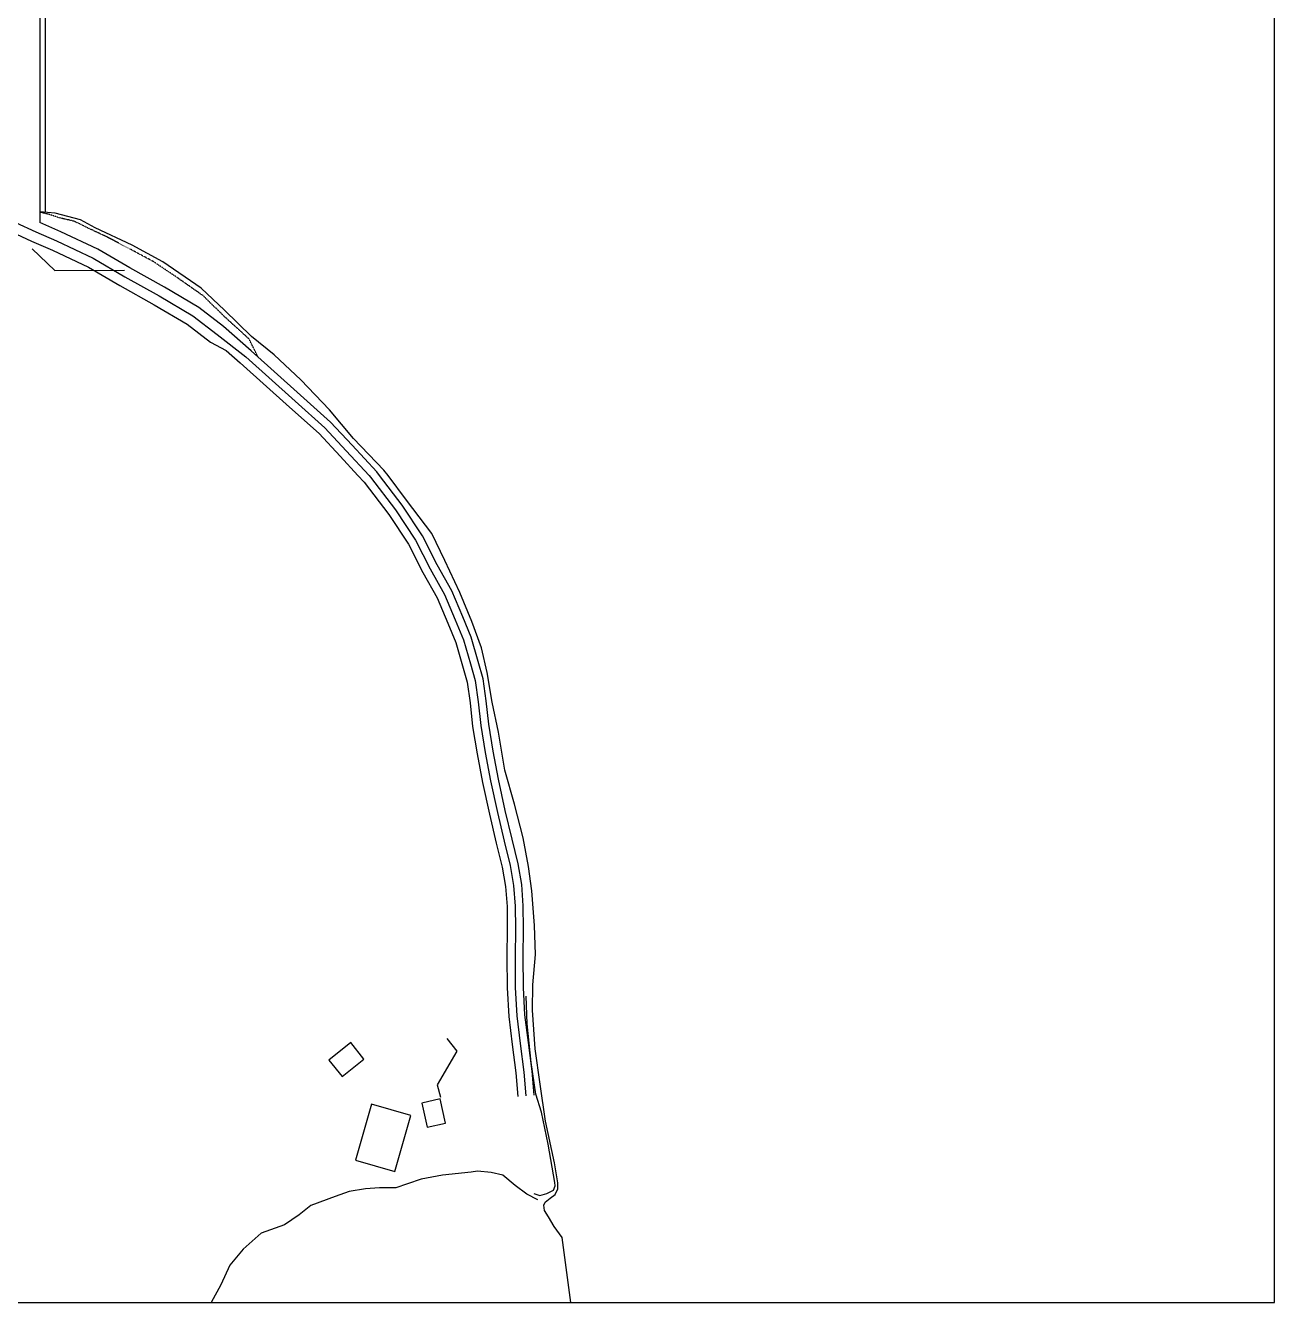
# Model space of a CAD drawing. Header units: millimetres. Extents: x 0 to 945143, y -500 to 526502.
# Drawn here: x 706348 to 945143, y 0 to 244220 of the extents above; entities that cross this region are included whole.
import ezdxf

# ---------------------------------------------------------------- set-up
doc = ezdxf.new("R2010")
doc.units = ezdxf.units.MM
doc.linetypes.add('ANYANG6', pattern=[4, 2, -2])
doc.linetypes.add('DASHDOT', pattern=[1, 0.5, -0.25, 0, -0.25])
for name, color, linetype in [('AAC001', 7, 'Continuous'), ('ADA030', 1, 'Continuous'), ('AZ0801', 7, 'Continuous'), ('DZ001', 7, 'ANYANG6'), ('J-동경계선', 9, 'DASHDOT'), ('건물', 210, 'Continuous'), ('지번선', 251, 'Continuous'), ('현황', 7, 'Continuous')]:
    doc.layers.add(name, color=color, linetype=linetype)

msp = doc.modelspace()

# ---------------------------------------------------------------- linework, layer by layer
at = {"layer": 'AAC001', "extrusion": (0.000761888, -0.001614, 0.999998), "elevation": -72244, "flags": 128}
msp.add_lwpolyline([(786986, 50365), (788853, 47972), (785135, 41483), (785772, 39178)], dxfattribs=at)
msp.add_lwpolyline([(786986, 50365), (788853, 47972), (785135, 41483), (785772, 39178)], dxfattribs=at)
msp.add_lwpolyline([(786986, 50365), (788853, 47972), (785135, 41483), (785772, 39178)], dxfattribs=at)
msp.add_lwpolyline([(786986, 50365), (788853, 47972), (785135, 41483), (785772, 39178)], dxfattribs=at)
at = {"layer": 'ADA030', "elevation": -72269, "flags": 128}
msp.add_lwpolyline([(709110, 319539), (709110, 206538)], dxfattribs=at)
at = {"layer": 'ADA030', "extrusion": (0.000761888, -0.001614, 0.999998), "elevation": -72244, "flags": 128}
for points in [[(621267, 238437), (628410, 237192), (635916, 236087), (641973, 234777), (645029, 233896), (646730, 232870), (647581, 231182), (648300, 225572), (648077, 223976), (647598, 222328), (646836, 220719), (645538, 219491), (643967, 218578), (642582, 218011), (641032, 217771), (639348, 217692), (639343, 215447), (640474, 215422), (642677, 215941), (644952, 216823), (646435, 217813), (648948, 219325), (650579, 220078), (652093, 219852), (655375, 218432), (659847, 216618), (664998, 215025), (673056, 212591), (679368, 210737), (684755, 209367), (690974, 208192), (696282, 207341), (699903, 206195), (703702, 204669), (707543, 202872), (711536, 201125), (718412, 197889), (724416, 194365), (731012, 190692), (737323, 186959), (741778, 183537), (744766, 181955), (747460, 179585), (756903, 171124), (762524, 166050), (766553, 161722), (769963, 158030)], [(774087, 158033), (773541, 158747), (768837, 163840), (764712, 168272), (758986, 173441), (749528, 181914), (744259, 186552), (739513, 190198), (732955, 194076), (726354, 197753), (720234, 201344), (713149, 204679), (709165, 206422)], [(769963, 158030), (771154, 156740), (775883, 150556), (779626, 144918), (782386, 139485), (785137, 134629), (787122, 129832), (788650, 126114), (789979, 121620), (790864, 118528), (791385, 114581), (791888, 110045), (792734, 104799), (793798, 99321), (795100, 93260), (796418, 87748), (797530, 83159), (798179, 79431), (798464, 75591), (798501, 71425), (798456, 65933), (798483, 60056), (798793, 54587), (799448, 49221), (800140, 43771), (800520, 39266)], [(803624, 39527), (803239, 44098), (802539, 49606), (801897, 54864), (801598, 60151), (801571, 65928), (801616, 71426), (801578, 75720), (801275, 79814), (800582, 83794), (799447, 88477), (798138, 93950), (796850, 99945), (795801, 105344), (794976, 110465), (794477, 114957), (793922, 119164), (792970, 122490), (791592, 127150), (790001, 131020), (787942, 135997), (785132, 140959), (782321, 146490), (778421, 152365), (774087, 158033)]]:
    msp.add_lwpolyline(points, dxfattribs=at)
at = {"layer": 'AZ0801', "extrusion": (0.000761888, -0.001614, 0.999998), "elevation": -72244, "flags": 128}
msp.add_lwpolyline([(803572, 20707), (804743, 20364), (806054, 20719), (807325, 21390), (807651, 22188), (807610, 22824), (806336, 30154), (805070, 36274), (803974, 39713), (803091, 45800), (802310, 53199), (802101, 58469)], dxfattribs=at)
at = {"layer": 'DZ001', "extrusion": (0.000761888, -0.001614, 0.999998), "elevation": -72244, "flags": 128}
msp.add_lwpolyline([(750865, 180717), (749165, 184130), (744556, 188326), (740332, 192445), (735388, 195907), (730923, 198909), (726163, 201470), (721937, 203683), (718844, 205126), (715694, 206670), (712761, 207348), (710895, 207982), (709165, 208389)], dxfattribs=at)
at = {"layer": 'J-동경계선', "color": 2, "linetype": 'Continuous', "lineweight": -3}
msp.add_lwpolyline([(0, 0), (945143, 0), (945143, 526002), (0, 526002)], close=True, dxfattribs=at)
at = {"layer": '건물', "extrusion": (0.000761888, -0.001614, 0.999998), "elevation": -72244}
msp.add_lwpolyline([(777040, 24953), (780099, 35669), (772552, 37824), (769493, 27108)], close=True, dxfattribs=at)
at = {"layer": '지번선', "extrusion": (0.000761888, -0.001614, 0.999998), "elevation": 13141}
msp.add_lwpolyline([(707576, 201549), (711945, 197417), (725269, 197425)], dxfattribs=at)
at = {"layer": '현황', "elevation": -72269}
msp.add_lwpolyline([(710110, 320965), (710110, 208616)], dxfattribs=at)
at = {"layer": '현황', "extrusion": (0.000761888, -0.001614, 0.999998), "elevation": -72244}
for points in [[(621264, 240919), (621398, 240904), (630168, 239253), (642600, 237339), (644513, 236821), (646446, 236135), (648165, 234662), (648755, 233406), (649274, 231298), (649886, 226764), (650073, 225724), (650341, 224484), (650576, 223721), (651143, 222844), (652005, 222113), (653733, 221258), (656121, 220235), (660503, 218457), (665568, 216891), (673613, 214461), (679883, 212619), (685177, 211273), (691309, 210115), (696734, 209245), (700562, 208033), (704479, 206459), (708347, 204650), (712342, 202902), (719323, 199617), (725385, 196059), (731983, 192384), (738418, 188579), (743018, 185044), (748494, 180749), (757945, 172283), (763618, 167161), (767695, 162781), (772082, 158032)], [(775706, 158035), (774933, 159062), (769111, 165126), (764491, 170614), (759020, 176360), (753919, 181118), (749617, 184625), (744437, 189641), (739981, 193872), (732655, 198893), (726775, 202082), (719713, 205426), (716910, 206943), (712097, 208220), (709165, 208500)], [(772082, 158032), (772348, 157744), (777152, 151461), (780973, 145704), (783759, 140222), (786539, 135313), (788562, 130426), (790121, 126632), (791475, 122055), (792393, 118846), (792931, 114769), (793432, 110255), (794267, 105072), (795324, 99633), (796619, 93605), (797932, 88112), (799056, 83477), (799727, 79622), (800021, 75655), (800059, 71425), (800014, 65931), (800041, 60103), (800345, 54725), (800993, 49413), (801690, 43934), (802072, 39396)], [(810638, -116), (808976, 12320), (807494, 14382), (806411, 16247), (805626, 17455), (805528, 18471), (805760, 19057), (806729, 19831), (807646, 20503), (808202, 21633), (808167, 22785), (807513, 26567), (805792, 34526), (804831, 41612), (803827, 48403), (803343, 55797), (803428, 60631), (803899, 66431), (803694, 71968), (803226, 78630), (802543, 83268), (801527, 88764), (799873, 95184), (798035, 101695), (796864, 108934), (795627, 114667), (794647, 120362), (793613, 125085), (791709, 130147), (789421, 135674), (786576, 141807), (784096, 146956), (779269, 153301), (775706, 158035)], [(804377, 19510), (802262, 20592), (800043, 22276), (797693, 24256), (795460, 24764), (792835, 24966), (791597, 24797), (786106, 24234), (782035, 23451), (779447, 22603), (777188, 21797), (774093, 21788), (771372, 21647), (768284, 21133), (765616, 20150), (760946, 18417), (758718, 16653), (755899, 14729), (751473, 13119), (748043, 10068), (745469, 7019), (743748, 3243), (741910, -116)]]:
    msp.add_lwpolyline(points, dxfattribs=at)
for points in [[(766928, 43107), (771104, 46434), (768596, 49581), (764420, 46254)], [(786717, 34195), (785648, 38833), (782154, 38028), (783223, 33390)]]:
    msp.add_lwpolyline(points, close=True, dxfattribs=at)

doc.saveas('drawing.dxf')
